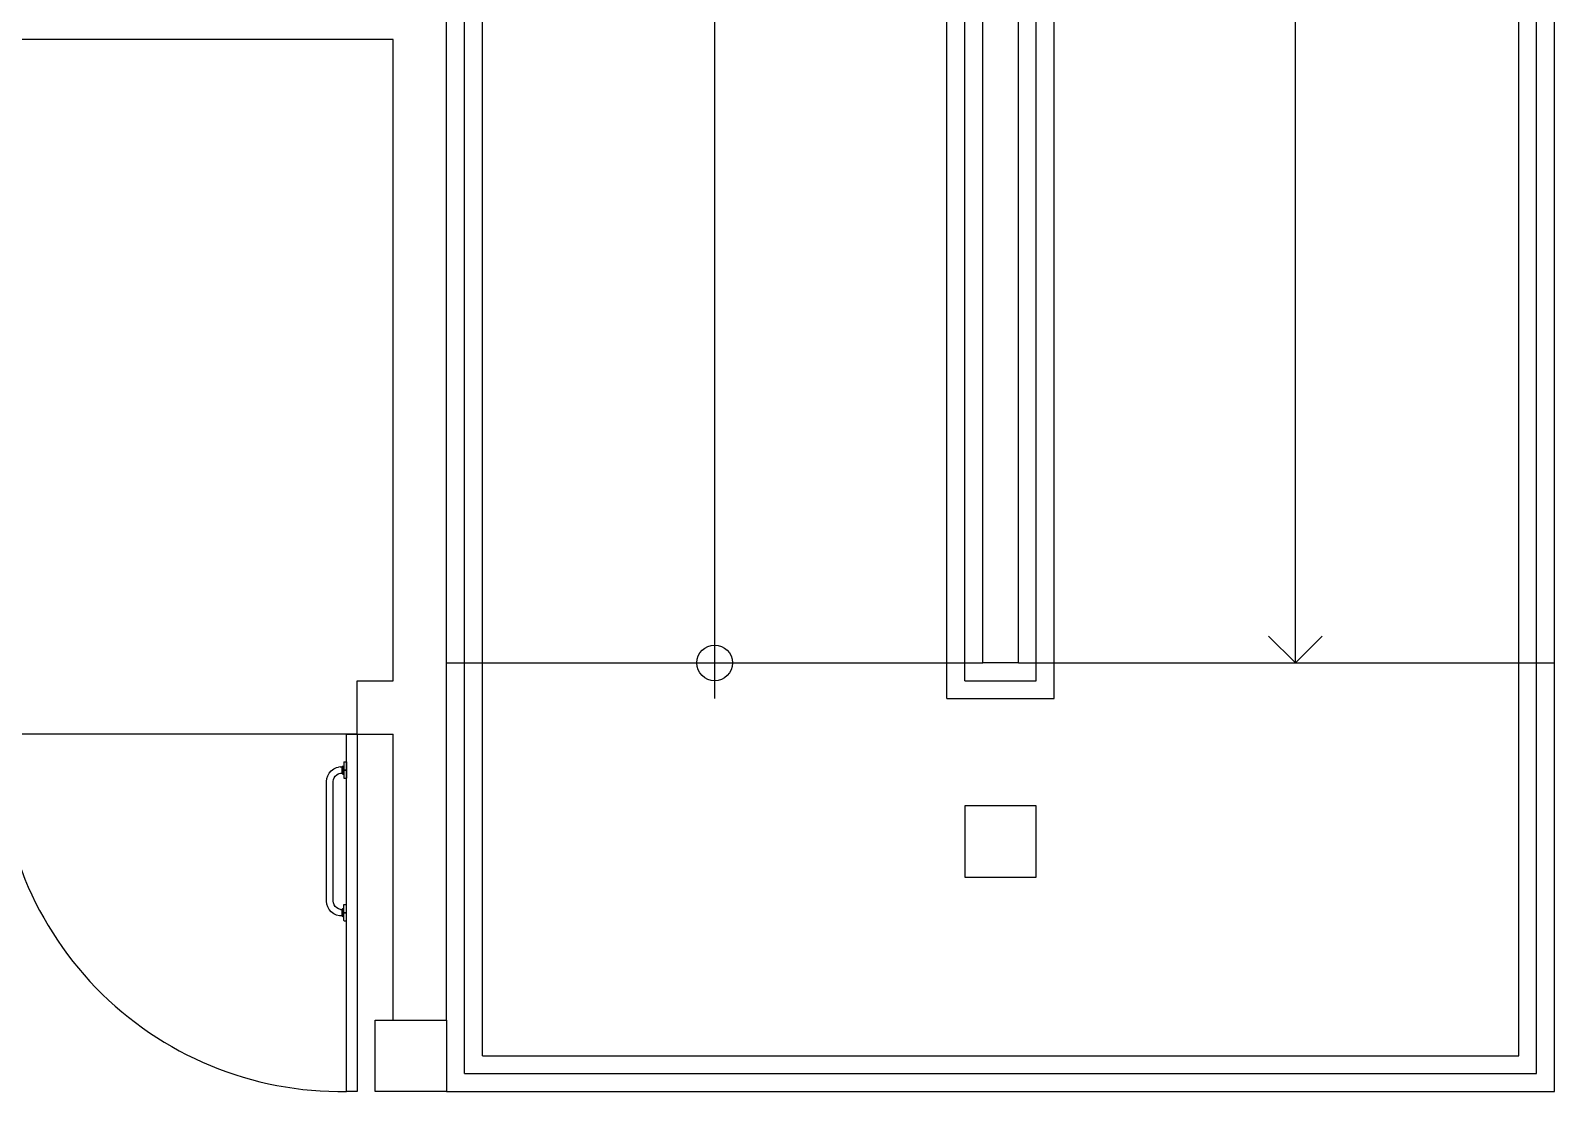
# Model space of a CAD drawing. Header units: inches. Extents: x 542787 to 543192, y 9574025 to 9574373.
# Drawn here: x 543049.757 to 543054.021, y 9574105.554 to 9574108.525 of the extents above; entities that cross this region are included whole.
import ezdxf

# ---------------------------------------------------------------- set-up
doc = ezdxf.new("R2010")
doc.units = ezdxf.units.IN
doc.header["$MEASUREMENT"] = 0
doc.layers.add('I-ARQ', color=8, linetype='Continuous')

# ---------------------------------------------------------------- blocks, each defined once
blk = doc.blocks.new('_Open90')
at = {"color": 0, "linetype": 'ByBlock', "lineweight": -2}
for p, q in [((-0.5, 0.5), (0, 0)), ((0, 0), (-1, 0)), ((0, 0), (-0.5, -0.5))]:
    blk.add_line(p, q, dxfattribs=at)

msp = doc.modelspace()

# ---------------------------------------------------------------- linework, layer by layer
at = {"layer": 'I-ARQ'}
for p, q in [((543052.421, 9574106.7545), (543052.421, 9574124.7045)), ((543052.421, 9574106.7545), (543052.421, 9574124.7045)), ((543052.371, 9574106.7045), (543052.371, 9574124.6545)), ((543052.371, 9574106.7045), (543052.371, 9574124.6545)), ((543052.321, 9574106.6545), (543052.321, 9574124.6045)), ((543052.321, 9574106.6545), (543052.321, 9574124.6045)), ((543052.571, 9574106.7045), (543052.571, 9574123.8545)), ((543052.571, 9574106.7045), (543052.571, 9574123.8545)), ((543052.621, 9574106.6545), (543052.621, 9574123.8545)), ((543052.621, 9574106.6545), (543052.621, 9574123.8545)), ((543053.921, 9574105.6545), (543053.921, 9574123.8545)), ((543053.921, 9574105.6545), (543053.921, 9574123.8545)), ((543053.971, 9574105.6045), (543053.971, 9574123.8545)), ((543053.971, 9574105.6045), (543053.971, 9574123.8545)), ((543050.971, 9574106.7545), (543050.971, 9574123.5545)), ((543050.971, 9574106.7545), (543050.971, 9574123.5545)), ((543051.021, 9574106.7545), (543051.021, 9574123.5545)), ((543051.021, 9574106.7545), (543051.021, 9574123.5545)), ((543052.521, 9574106.7545), (543052.521, 9574123.5545)), ((543052.521, 9574106.7545), (543052.521, 9574123.5545)), ((543054.021, 9574106.7545), (543054.021, 9574123.5545)), ((543054.021, 9574106.7545), (543054.021, 9574123.5545)), ((543050.921, 9574105.7545), (543050.921, 9574110.192)), ((543050.771, 9574108.5001), (543046.571, 9574108.5001)), ((543050.771, 9574106.7045), (543050.771, 9574108.5001)), ((543050.921, 9574106.7545), (543052.421, 9574106.7545)), ((543050.921, 9574106.7545), (543052.421, 9574106.7545)), ((543050.971, 9574105.6045), (543050.971, 9574106.7545)), ((543050.971, 9574105.6045), (543050.971, 9574106.7545)), ((543051.021, 9574105.6545), (543051.021, 9574106.7545)), ((543051.021, 9574105.6545), (543051.021, 9574106.7545)), ((543052.521, 9574106.7545), (543052.421, 9574106.7545)), ((543052.521, 9574106.7545), (543052.421, 9574106.7545)), ((543052.521, 9574106.7545), (543054.021, 9574106.7545)), ((543052.521, 9574106.7545), (543054.021, 9574106.7545)), ((543054.021, 9574105.5545), (543054.021, 9574106.7545)), ((543054.021, 9574105.5545), (543054.021, 9574106.7545)), ((543050.671, 9574106.5545), (543050.671, 9574106.7045)), ((543050.671, 9574106.7045), (543050.771, 9574106.7045)), ((543052.371, 9574106.7045), (543052.571, 9574106.7045)), ((543052.371, 9574106.7045), (543052.571, 9574106.7045)), ((543052.321, 9574106.6545), (543052.621, 9574106.6545)), ((543052.321, 9574106.6545), (543052.621, 9574106.6545)), ((543050.671, 9574106.5545), (543049.671, 9574106.5545)), ((543050.641, 9574105.5545), (543050.641, 9574106.5545)), ((543050.641, 9574106.5545), (543050.671, 9574106.5545)), ((543050.671, 9574106.5545), (543050.771, 9574106.5545)), ((543050.671, 9574106.5545), (543050.671, 9574105.5545)), ((543050.771, 9574105.7545), (543050.771, 9574106.5545)), ((543050.721, 9574105.5545), (543050.721, 9574105.7545)), ((543050.721, 9574105.7545), (543050.921, 9574105.7545)), ((543050.721, 9574105.5545), (543050.721, 9574105.7545)), ((543050.721, 9574105.7545), (543050.921, 9574105.7545)), ((543050.921, 9574105.7545), (543050.921, 9574105.5545)), ((543050.921, 9574105.7545), (543050.921, 9574105.5545)), ((543051.021, 9574105.6545), (543053.921, 9574105.6545)), ((543051.021, 9574105.6545), (543053.921, 9574105.6545)), ((543050.971, 9574105.6045), (543053.971, 9574105.6045)), ((543050.971, 9574105.6045), (543053.971, 9574105.6045)), ((543050.671, 9574105.5545), (543050.641, 9574105.5545)), ((543050.921, 9574105.5545), (543050.721, 9574105.5545)), ((543050.921, 9574105.5545), (543050.721, 9574105.5545)), ((543050.921, 9574105.5545), (543054.021, 9574105.5545)), ((543050.921, 9574105.5545), (543054.021, 9574105.5545))]:
    msp.add_line(p, q, dxfattribs=at)
at = {"layer": 'I-ARQ', "ltscale": 0.2}
for p, q in [((543052.571, 9574106.3545), (543052.371, 9574106.3545)), ((543052.371, 9574106.3545), (543052.371, 9574106.1545)), ((543052.571, 9574106.1545), (543052.571, 9574106.3545)), ((543052.371, 9574106.1545), (543052.571, 9574106.1545))]:
    msp.add_line(p, q, dxfattribs=at)
at = {"layer": 'I-ARQ'}
for points in [[(543053.296, 9574106.9045), (543053.296, 9574114.6545)], [(543053.296, 9574106.9045), (543053.296, 9574114.6545)], [(543051.671, 9574114.4045), (543051.671, 9574106.6545)], [(543051.671, 9574114.4045), (543051.671, 9574106.6545)], [(543050.6051, 9574106.458), (543050.6128, 9574106.4617)], [(543050.6128, 9574106.4617), (543050.6183, 9574106.463)], [(543050.6231, 9574106.4637), (543050.6183, 9574106.463)], [(543050.6231, 9574106.4637), (543050.6291, 9574106.4639)], [(543050.6291, 9574106.4646), (543050.6293, 9574106.4652)], [(543050.6291, 9574106.4445), (543050.6291, 9574106.4646)], [(543050.6293, 9574106.4652), (543050.6297, 9574106.4656)], [(543050.6297, 9574106.4656), (543050.6303, 9574106.4658)], [(543050.6303, 9574106.4434), (543050.6303, 9574106.4658)], [(543050.6303, 9574106.4658), (543050.6336, 9574106.4658)], [(543050.6337, 9574106.4768), (543050.6336, 9574106.4762)], [(543050.6336, 9574106.4762), (543050.6336, 9574106.4554)], [(543050.6342, 9574106.4772), (543050.6337, 9574106.4768)], [(543050.6347, 9574106.4774), (543050.6342, 9574106.4772)], [(543050.6347, 9574106.4774), (543050.641, 9574106.4774)], [(543050.641, 9574106.4774), (543050.641, 9574106.4317)], [(543050.585, 9574106.4225), (543050.5858, 9574106.4306)], [(543050.585, 9574106.0874), (543050.585, 9574106.4225)], [(543050.5858, 9574106.4306), (543050.5883, 9574106.4386)], [(543050.5883, 9574106.4386), (543050.5924, 9574106.4461)], [(543050.5924, 9574106.4461), (543050.5981, 9574106.4527)], [(543050.5981, 9574106.4527), (543050.6051, 9574106.458)], [(543050.6036, 9574106.4225), (543050.6042, 9574106.4276)], [(543050.6036, 9574106.0874), (543050.6036, 9574106.4225)], [(543050.6042, 9574106.4276), (543050.606, 9574106.4327)], [(543050.606, 9574106.4327), (543050.6092, 9574106.4375)], [(543050.6092, 9574106.4375), (543050.6135, 9574106.4414)], [(543050.6135, 9574106.4414), (543050.6172, 9574106.4435)], [(543050.6172, 9574106.4435), (543050.6207, 9574106.4448)], [(543050.6207, 9574106.4448), (543050.624, 9574106.4453)], [(543050.624, 9574106.4453), (543050.6291, 9574106.4453)], [(543050.6293, 9574106.444), (543050.6291, 9574106.4445)], [(543050.6297, 9574106.4435), (543050.6293, 9574106.444)], [(543050.6303, 9574106.4434), (543050.6297, 9574106.4435)], [(543050.6303, 9574106.4434), (543050.6336, 9574106.4434)], [(543050.6336, 9574106.4554), (543050.641, 9574106.4554)], [(543050.6336, 9574106.4545), (543050.6336, 9574106.4328)], [(543050.6336, 9574106.4545), (543050.641, 9574106.4545)], [(543050.6336, 9574106.4328), (543050.6337, 9574106.4322)], [(543050.6337, 9574106.4322), (543050.6342, 9574106.4318)], [(543050.6342, 9574106.4318), (543050.6347, 9574106.4317)], [(543050.6347, 9574106.4317), (543050.641, 9574106.4317)], [(543050.6393, 9574106.4554), (543050.6393, 9574106.4545)], [(543050.5858, 9574106.0793), (543050.585, 9574106.0874)], [(543050.5883, 9574106.0713), (543050.5858, 9574106.0793)], [(543050.6042, 9574106.0823), (543050.6036, 9574106.0874)], [(543050.606, 9574106.0771), (543050.6042, 9574106.0823)], [(543050.6336, 9574106.0771), (543050.6337, 9574106.0776)], [(543050.6337, 9574106.0776), (543050.6342, 9574106.0781)], [(543050.6342, 9574106.0781), (543050.6347, 9574106.0782)], [(543050.6347, 9574106.0782), (543050.641, 9574106.0782)], [(543050.641, 9574106.0325), (543050.641, 9574106.0782)], [(543050.5924, 9574106.0638), (543050.5883, 9574106.0713)], [(543050.5981, 9574106.0572), (543050.5924, 9574106.0638)], [(543050.6051, 9574106.0519), (543050.5981, 9574106.0572)], [(543050.6128, 9574106.0482), (543050.6051, 9574106.0519)], [(543050.6092, 9574106.0724), (543050.606, 9574106.0771)], [(543050.6135, 9574106.0685), (543050.6092, 9574106.0724)], [(543050.621, 9574106.0463), (543050.6128, 9574106.0482)], [(543050.6186, 9574106.0658), (543050.6135, 9574106.0685)], [(543050.624, 9574106.0645), (543050.6186, 9574106.0658)], [(543050.6291, 9574106.046), (543050.621, 9574106.0463)], [(543050.624, 9574106.0645), (543050.6291, 9574106.0645)], [(543050.6291, 9574106.0653), (543050.6293, 9574106.0659)], [(543050.6291, 9574106.0452), (543050.6291, 9574106.0653)], [(543050.6293, 9574106.0447), (543050.6291, 9574106.0452)], [(543050.6293, 9574106.0659), (543050.6297, 9574106.0663)], [(543050.6297, 9574106.0442), (543050.6293, 9574106.0447)], [(543050.6297, 9574106.0663), (543050.6303, 9574106.0665)], [(543050.6303, 9574106.0441), (543050.6297, 9574106.0442)], [(543050.6303, 9574106.0441), (543050.6303, 9574106.0665)], [(543050.6303, 9574106.0665), (543050.6336, 9574106.0665)], [(543050.6303, 9574106.0441), (543050.6336, 9574106.0441)], [(543050.6336, 9574106.0554), (543050.6336, 9574106.0771)], [(543050.6336, 9574106.0554), (543050.641, 9574106.0554)], [(543050.6336, 9574106.0337), (543050.6336, 9574106.0545)], [(543050.6336, 9574106.0545), (543050.641, 9574106.0545)], [(543050.6393, 9574106.0545), (543050.6393, 9574106.0554)], [(543050.6337, 9574106.0331), (543050.6336, 9574106.0337)], [(543050.6342, 9574106.0327), (543050.6337, 9574106.0331)], [(543050.6347, 9574106.0325), (543050.6342, 9574106.0327)], [(543050.6347, 9574106.0325), (543050.641, 9574106.0325)]]:
    msp.add_lwpolyline(points, dxfattribs=at)
msp.add_circle((543051.671, 9574106.7545), 0.05, dxfattribs=at)
msp.add_circle((543051.671, 9574106.7545), 0.05, dxfattribs=at)
msp.add_arc((543050.6262, 9574106.5106), 0.9562, 177.3669, 270.8882, dxfattribs=at)

# ---------------------------------------------------------------- block references
at = {"layer": 'I-ARQ', "xscale": 0.15, "yscale": 0.15, "zscale": 0.15, "rotation": 270}
msp.add_blockref('_Open90', (543053.296, 9574106.7545), dxfattribs=at)
msp.add_blockref('_Open90', (543053.296, 9574106.7545), dxfattribs=at)

doc.saveas('drawing.dxf')
